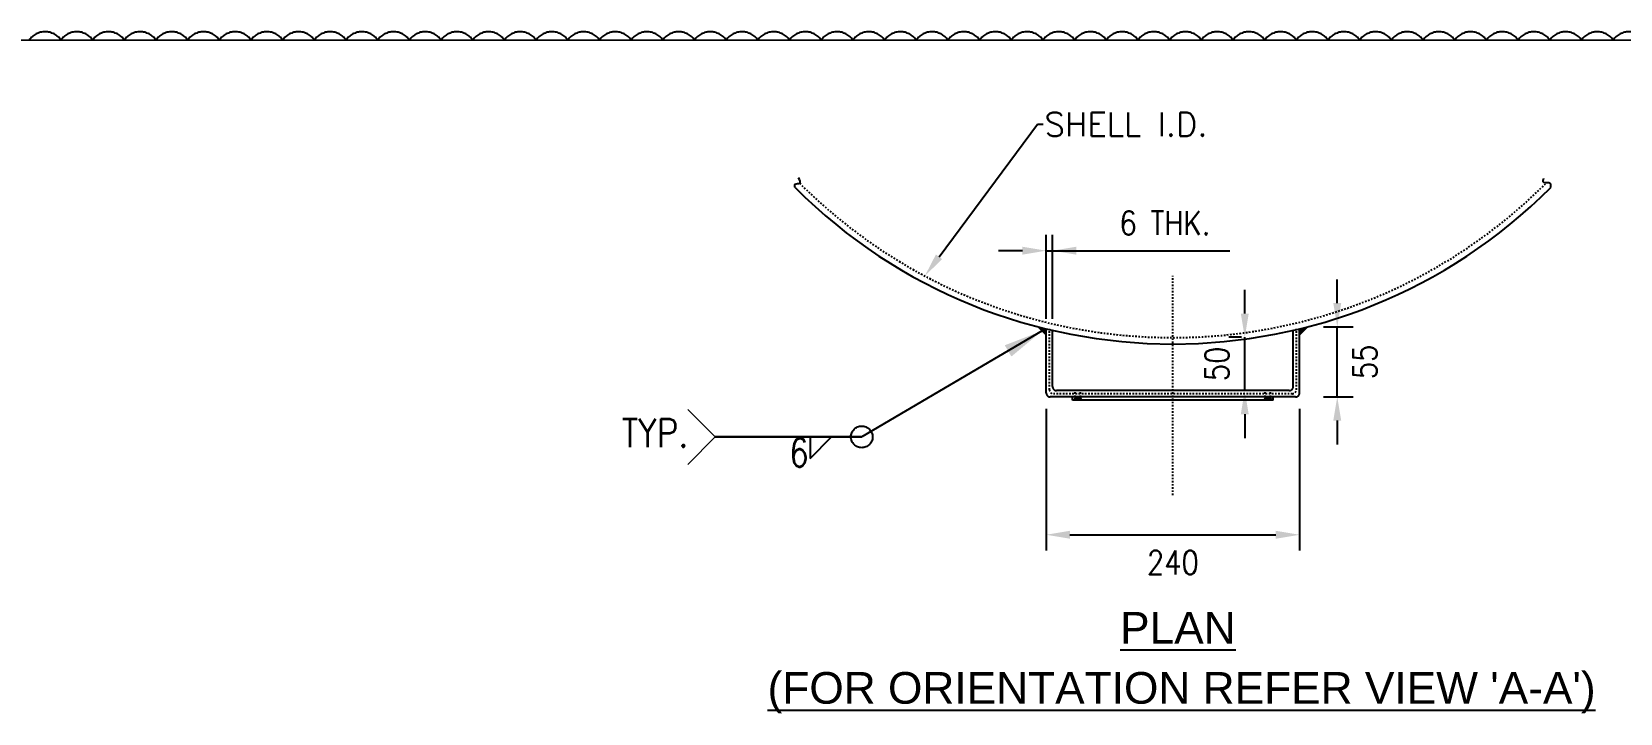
# Model space of a CAD drawing. Header units: inches. Extents: x -100737 to -99065, y -38026 to -37432.
# Drawn here: x -100297.6 to -100197.3, y -37599.1 to -37556 of the extents above; entities that cross this region are included whole.
import ezdxf
from ezdxf import colors
from ezdxf.entities.mleader import LeaderData, LeaderLine
from ezdxf.enums import TextEntityAlignment as Align
from ezdxf.math import Vec2, Vec3

# ---------------------------------------------------------------- set-up
doc = ezdxf.new("R2010")
doc.units = ezdxf.units.IN
doc.header["$LTSCALE"] = 200
doc.header["$MEASUREMENT"] = 0
doc.linetypes.add('CENTER', pattern=[2, 1.25, -0.25, 0.25, -0.25])
doc.linetypes.add('DASHED', pattern=[0.75, 0.5, -0.25])
for name, color, linetype in [('CENTER', 1, 'CENTER'), ('DIMENSION', 8, 'Continuous'), ('EQPT', 6, 'Continuous')]:
    doc.layers.add(name, color=color, linetype=linetype)
doc.layers.add('EQUIPMENT', color=4, linetype='Continuous', lineweight=13)
doc.layers.add('OBJECT', color=7, linetype='Continuous', lineweight=18)
doc.styles.add('ARIAL', font='arial.ttf')
doc.styles.add('ROMANS', font='romans.shx', dxfattribs={"width": 0.85})
doc.styles.add('RS', font='ROMANS.shx', dxfattribs={"width": 0.8})
doc.styles.get("Standard").update_dxf_attribs({"font": 'romans.shx'})
doc.dimstyles.new('VEP-8', dxfattribs={"dimscale": 0, "dimtxt": 2.5, "dimasz": 2.5, "dimexe": 1, "dimexo": 1, "dimgap": 1, "dimtad": 1, "dimdec": 0, "dimlfac": 15, "dimzin": 9, "dimdsep": 46, "dimtxsty": 'ROMANS', "dimcen": 0, "dimclrd": 256, "dimclre": 256, "dimclrt": 3, "dimadec": 0, "dimazin": 2, "dimtfac": 1, "dimtdec": 1, "dimtmove": 0, "dimatfit": 3, "dimfxl": 1, "dimlwd": -1, "dimlwe": -1, "dimarcsym": 1})
doc.dimstyles.new('VEP-8$0', dxfattribs={"dimscale": 0, "dimtxt": 2.5, "dimasz": 2.5, "dimexe": 1, "dimexo": 1, "dimgap": 1, "dimtad": 1, "dimdec": 0, "dimlfac": 15, "dimzin": 9, "dimdsep": 46, "dimtxsty": 'ROMANS', "dimcen": 0, "dimclrd": 256, "dimclre": 256, "dimclrt": 3, "dimadec": 0, "dimazin": 2, "dimtfac": 1, "dimtdec": 1, "dimtmove": 0, "dimatfit": 3, "dimfxl": 1, "dimlwd": -1, "dimlwe": -1, "dimarcsym": 1})

# ---------------------------------------------------------------- blocks, each defined once
blk = doc.blocks.new('*D183')
at = {"layer": 'Defpoints', "color": 0, "transparency": 16777216}
for p in [(-100233.53, -37578.84), (-100217.53, -37578.84), (-100217.53, -37587.8)]:
    blk.add_point(p, dxfattribs=at)
at = {"layer": 'DIMENSION', "transparency": 16777216}
for p, q in [((-100233.53, -37579.84), (-100233.53, -37588.8)), ((-100217.53, -37579.84), (-100217.53, -37588.8)), ((-100232.03, -37587.8), (-100219.03, -37587.8))]:
    blk.add_line(p, q, dxfattribs=at)
for points in [[(-100232.03, -37587.55), (-100232.03, -37588.05), (-100233.53, -37587.8)], [(-100219.03, -37588.05), (-100219.03, -37587.55), (-100217.53, -37587.8)]]:
    blk.add_solid(points, dxfattribs=at)
at = {"layer": 'DIMENSION', "color": 3, "linetype": 'DASHED', "ltscale": 10, "transparency": 16777216, "insert": (-100225.53, -37589.55), "char_height": 1.5, "attachment_point": 5, "style": 'ROMANS'}
blk.add_mtext('240', dxfattribs=at)
blk = doc.blocks.new('*D189')
at = {"layer": 'Defpoints', "color": 0, "transparency": 16777216}
for p in [(-100220.99, -37575.33), (-100220.2, -37575.33), (-100220.2, -37578.69)]:
    blk.add_point(p, dxfattribs=at)
at = {"layer": 'DIMENSION', "transparency": 16777216}
for p, q in [((-100220.99, -37573.83), (-100220.99, -37572.33)), ((-100221.2, -37575.33), (-100221.99, -37575.33)), ((-100220.99, -37578.69), (-100220.99, -37575.33)), ((-100221.2, -37578.69), (-100221.99, -37578.69)), ((-100220.99, -37580.19), (-100220.99, -37581.69))]:
    blk.add_line(p, q, dxfattribs=at)
for points in [[(-100221.24, -37573.83), (-100220.74, -37573.83), (-100220.99, -37575.33)], [(-100220.74, -37580.19), (-100221.24, -37580.19), (-100220.99, -37578.69)]]:
    blk.add_solid(points, dxfattribs=at)
at = {"layer": 'DIMENSION', "color": 3, "linetype": 'DASHED', "ltscale": 10, "transparency": 16777216, "insert": (-100222.74, -37577.01), "char_height": 1.5, "attachment_point": 5, "rotation": 90, "style": 'ROMANS'}
blk.add_mtext('50', dxfattribs=at)
blk = doc.blocks.new('*D190')
at = {"layer": 'Defpoints', "color": 0, "transparency": 16777216}
for p in [(-100217.02, -37574.67), (-100215.15, -37574.67), (-100217.02, -37579.09)]:
    blk.add_point(p, dxfattribs=at)
at = {"layer": 'DIMENSION', "transparency": 16777216}
for p, q in [((-100215.15, -37573.17), (-100215.15, -37571.67)), ((-100216.02, -37574.67), (-100214.15, -37574.67)), ((-100215.15, -37579.09), (-100215.15, -37574.67)), ((-100216.02, -37579.09), (-100214.15, -37579.09)), ((-100215.15, -37580.59), (-100215.15, -37582.09))]:
    blk.add_line(p, q, dxfattribs=at)
for points in [[(-100215.4, -37573.17), (-100214.9, -37573.17), (-100215.15, -37574.67)], [(-100214.9, -37580.59), (-100215.4, -37580.59), (-100215.15, -37579.09)]]:
    blk.add_solid(points, dxfattribs=at)
at = {"layer": 'DIMENSION', "color": 3, "linetype": 'DASHED', "ltscale": 10, "transparency": 16777216, "insert": (-100213.4, -37576.88), "char_height": 1.5, "attachment_point": 5, "rotation": 90, "style": 'ROMANS'}
blk.add_mtext('55', dxfattribs=at)
blk = doc.blocks.new('*D191')
at = {"layer": 'Defpoints', "color": 0, "transparency": 16777216}
for p in [(-100233.13, -37569.86), (-100233.53, -37575.17), (-100233.13, -37575.17)]:
    blk.add_point(p, dxfattribs=at)
at = {"layer": 'DIMENSION', "transparency": 16777216}
for p, q in [((-100233.53, -37574.17), (-100233.53, -37568.86)), ((-100233.13, -37574.17), (-100233.13, -37568.86)), ((-100235.03, -37569.86), (-100236.53, -37569.86)), ((-100233.53, -37569.86), (-100233.13, -37569.86)), ((-100233.13, -37569.86), (-100221.93, -37569.86)), ((-100231.63, -37569.86), (-100230.13, -37569.86))]:
    blk.add_line(p, q, dxfattribs=at)
for points in [[(-100235.03, -37570.11), (-100235.03, -37569.61), (-100233.53, -37569.86)], [(-100231.63, -37569.61), (-100231.63, -37570.11), (-100233.13, -37569.86)]]:
    blk.add_solid(points, dxfattribs=at)
at = {"layer": 'DIMENSION', "color": 3, "linetype": 'DASHED', "ltscale": 10, "transparency": 16777216, "insert": (-100226.03, -37568.11), "char_height": 1.5, "attachment_point": 5, "style": 'ROMANS'}
blk.add_mtext('6 THK.', dxfattribs=at)

msp = doc.modelspace()

# ---------------------------------------------------------------- hatches: boundary and pattern name
at = {"layer": 'DIMENSION', "linetype": 'DASHED'}
h = msp.add_hatch(dxfattribs=at)
h.set_pattern_fill('ANSI37', color=5, scale=0.066667)
h.set_pattern_definition([(45, (-477.573885, 67.803077), (-0.0058925565099, 0.0058925565099), []), (135, (-477.573885, 67.803077), (-0.0058925565099, -0.0058925565099), [])])
h.paths.add_polyline_path([(-100234.03, -37574.668), (-100233.526, -37575.171), (-100233.526, -37574.795, -0.0038471)])
h.paths.add_polyline_path([(-100217.526, -37575.171), (-100217.023, -37574.668, -0.0038471), (-100217.526, -37574.795)])

# ---------------------------------------------------------------- linework, layer by layer
at = {"layer": 'CENTER', "linetype": 'CENTER', "ltscale": 0.0001}
for p, q in [((-100225.526, -37585.297), (-100225.526, -37571.452)), ((-100233.326, -37578.637), (-100233.326, -37574.795)), ((-100217.726, -37578.637), (-100217.726, -37574.795)), ((-100217.98, -37578.89), (-100233.073, -37578.89))]:
    msp.add_line(p, q, dxfattribs=at)
for centre, start, end in [((-100233.073, -37578.637), 180, 270), ((-100217.98, -37578.637), 270, 0)]:
    msp.add_arc(centre, 0.253, start, end, dxfattribs=at)
at = {"layer": 'DIMENSION'}
for p, q in [((-100309.817, -37556.553), (-100182.976, -37556.55, 0.085)), ((-100254.426, -37581.618), (-100245.171, -37581.618))]:
    msp.add_line(p, q, dxfattribs=at)
at = {"layer": 'DIMENSION', "color": 0, "linetype": 'DASHED', "ltscale": 10}
for p, q in [((-100233.526, -37575.171), (-100234.03, -37574.668)), ((-100217.526, -37575.171), (-100217.023, -37574.668))]:
    msp.add_line(p, q, dxfattribs=at)
at = {"layer": 'DIMENSION', "color": 150, "linetype": 'DASHED', "ltscale": 10}
for p, q in [((-100233.526, -37578.837), (-100233.526, -37574.795)), ((-100233.126, -37578.437), (-100233.126, -37574.89)), ((-100217.926, -37578.437), (-100217.926, -37574.89)), ((-100217.526, -37578.837), (-100217.526, -37574.795)), ((-100217.779, -37579.09), (-100233.273, -37579.09)), ((-100218.18, -37578.69), (-100232.873, -37578.69))]:
    msp.add_line(p, q, dxfattribs=at)
at = {"layer": 'DIMENSION', "color": 2, "linetype": 'DASHED', "ltscale": 10}
for p, q in [((-100231.86, -37579.29), (-100231.86, -37579.09)), ((-100219.192, -37579.29), (-100231.86, -37579.29)), ((-100219.192, -37579.29), (-100219.192, -37579.09))]:
    msp.add_line(p, q, dxfattribs=at)
at = {"layer": 'DIMENSION', "color": 6, "linetype": 'DASHED'}
for p, q in [((-100231.695, -37579.195), (-100231.758, -37579.29)), ((-100231.695, -37579.099), (-100231.695, -37579.195)), ((-100231.358, -37579.195), (-100231.695, -37579.195)), ((-100231.358, -37579.099), (-100231.358, -37579.195)), ((-100231.358, -37579.195), (-100231.295, -37579.29)), ((-100219.694, -37579.195), (-100219.758, -37579.29)), ((-100219.694, -37579.099), (-100219.694, -37579.195)), ((-100219.694, -37579.195), (-100219.358, -37579.195)), ((-100219.358, -37579.099), (-100219.358, -37579.195)), ((-100219.358, -37579.195), (-100219.294, -37579.29))]:
    msp.add_line(p, q, dxfattribs=at)
at = {"layer": 'DIMENSION', "color": 6, "linetype": 'DASHED', "ltscale": 1e-05}
for p, q in [((-100231.695, -37579.099), (-100231.695, -37578.69)), ((-100231.358, -37579.099), (-100231.358, -37578.69)), ((-100219.694, -37579.099), (-100219.694, -37578.69)), ((-100219.358, -37579.099), (-100219.358, -37578.69))]:
    msp.add_line(p, q, dxfattribs=at)
at = {"layer": 'DIMENSION', "color": 7, "linetype": 'DASHED'}
for p, q in [((-100248.436, -37582.981), (-100247.074, -37581.618)), ((-100248.436, -37581.618), (-100248.436, -37582.981))]:
    msp.add_line(p, q, dxfattribs=at)
at = {"layer": 'DIMENSION', "color": 6, "linetype": 'DASHED', "ltscale": 10}
msp.add_lwpolyline([(-100297.731, -37556.553, -0.5206), (-100295.731, -37556.553, -0.5206), (-100293.731, -37556.553, -0.5206), (-100291.731, -37556.553, -0.5206), (-100289.731, -37556.553, -0.5206), (-100287.731, -37556.553, -0.5206), (-100285.731, -37556.553, -0.5206), (-100283.731, -37556.553, -0.5206), (-100281.731, -37556.553, -0.5206), (-100279.731, -37556.553, -0.5206), (-100277.731, -37556.553, -0.5206), (-100275.731, -37556.553, -0.5206), (-100273.731, -37556.553, -0.5206), (-100271.731, -37556.553, -0.5206), (-100269.731, -37556.553, -0.5206), (-100267.731, -37556.553, -0.5206), (-100265.731, -37556.553, -0.5206), (-100263.731, -37556.553, -0.5206), (-100261.731, -37556.553, -0.5206), (-100259.731, -37556.553, -0.5206), (-100257.731, -37556.553, -0.5206), (-100255.731, -37556.553, -0.5206), (-100253.731, -37556.553, -0.5206), (-100251.731, -37556.553, -0.5206), (-100249.731, -37556.553, -0.5206), (-100247.731, -37556.553, -0.5206), (-100245.731, -37556.553, -0.5206), (-100243.731, -37556.553, -0.5206), (-100241.731, -37556.553, -0.5206), (-100239.731, -37556.553, -0.5206), (-100237.731, -37556.553, -0.5206), (-100235.731, -37556.553, -0.5206), (-100233.731, -37556.553, -0.5206), (-100231.731, -37556.553, -0.5206), (-100229.731, -37556.553, -0.5206), (-100227.731, -37556.553, -0.5206), (-100225.731, -37556.553, -0.5206), (-100223.731, -37556.553, -0.5206), (-100221.731, -37556.553, -0.5206), (-100219.731, -37556.553, -0.5206), (-100217.731, -37556.553, -0.5206), (-100215.731, -37556.553, -0.5206), (-100213.731, -37556.553, -0.5206), (-100211.731, -37556.553, -0.5206), (-100209.731, -37556.553, -0.5206), (-100207.731, -37556.553, -0.5206), (-100205.731, -37556.553, -0.5206), (-100203.731, -37556.553, -0.5206), (-100201.731, -37556.553, -0.5206), (-100199.731, -37556.553, -0.5206), (-100197.731, -37556.553, -0.5206), (-100195.731, -37556.553, -0.5206)], format="xyb", dxfattribs=at)
at = {"layer": 'DIMENSION', "color": 0, "linetype": 'DASHED'}
msp.add_circle((-100245.171, -37581.618), 0.683, dxfattribs=at)
at = {"layer": 'DIMENSION', "linetype": 'DASHED', "ltscale": 0.0001}
msp.add_arc((-100225.531, -37542.02, 2.552), 33.333, 225.01032, 315, dxfattribs=at)
at = {"layer": 'DIMENSION', "color": 0, "linetype": 'DASHED'}
msp.add_arc((-100225.526, -37542.024), 33.733, 225.00001, 315, dxfattribs=at)
at = {"layer": 'DIMENSION', "color": 150, "linetype": 'DASHED', "ltscale": 10}
for centre, start, end in [((-100232.873, -37578.437), 180, 270), ((-100218.18, -37578.437), 270, 0), ((-100233.273, -37578.837), 180, 270), ((-100217.779, -37578.837), 270, 0)]:
    msp.add_arc(centre, 0.253, start, end, dxfattribs=at)
at = {"layer": 'DIMENSION'}
for points in [[(-100249.379, -37565.877), (-100249.381, -37565.653), (-100249.085, -37565.595), (-100249.158, -37565.261)], [(-100201.673, -37565.877), (-100201.701, -37565.61), (-100202.117, -37565.551), (-100202.109, -37565.268)]]:
    msp.add_spline(points, degree=3, dxfattribs=at)
at = {"layer": 'EQUIPMENT', "color": 8, "lineweight": 15, "ltscale": 75}
for p in [(-100256.16, -37579.884), (-100256.16, -37583.352)]:
    msp.add_line(p, (-100254.426, -37581.618), dxfattribs=at)

# ---------------------------------------------------------------- texts
at = {"layer": 'EQPT', "style": 'ARIAL'}
for s, p in [('%%UPLAN', (-100225.212, -37594.676, 7.706)), ("%%U(FOR ORIENTATION REFER VIEW 'A-A')", (-100224.977, -37598.47, 7.706))]:
    msp.add_text(s, height=2, dxfattribs=at).set_placement(p, align=Align.CENTER)
at = {"layer": 'OBJECT', "color": 3, "lineweight": 15, "style": 'RS', "width": 0.85}
msp.add_text('TYP.', height=1.7795, dxfattribs=at).set_placement((-100260.327, -37582.261))
at = {"layer": 'OBJECT', "color": 3, "lineweight": 15, "insert": (-100249.738, -37581.723), "char_height": 1.779, "width": 1.48425, "attachment_point": 1, "style": 'RS'}
msp.add_mtext('6', dxfattribs=at)

# ---------------------------------------------------------------- dimensions: what is measured, and where the dimension line sits
at = {"layer": 'DIMENSION', "color": 0, "linetype": 'DASHED'}
dim = msp.add_linear_dim(base=(-100233.126, -37569.856), p1=(-100233.526, -37575.171), p2=(-100233.126, -37575.171), text='<> THK.', dimstyle='VEP-8$0', override={"dimscale": 1, "dimtxt": 1.5, "dimasz": 1.5, "dimtad": 2, "dimdec": 0, "dimtxsty": 'ROMANS', "dimtfill": 0}, dxfattribs=at)
dim.commit()
dim.dimension.update_dxf_attribs({"geometry": '*D191', "text_midpoint": (-100226.03, -37569.856), "dimtype": 160})
dim = msp.add_linear_dim(base=(-100220.99, -37575.335), p1=(-100220.203, -37578.69), p2=(-100220.203, -37575.335), angle=90, dimstyle='VEP-8$0', override={"dimscale": 1, "dimtxt": 1.5, "dimasz": 1.5, "dimtad": 2, "dimdec": 0}, dxfattribs=at)
dim.commit()
dim.dimension.update_dxf_attribs({"geometry": '*D189', "text_midpoint": (-100220.99, -37577.012), "dimtype": 160})
dim = msp.add_linear_dim(base=(-100215.154, -37574.668), p1=(-100217.023, -37579.09), p2=(-100217.023, -37574.668), angle=90, text='55', dimstyle='VEP-8$0', override={"dimscale": 1, "dimtxt": 1.5, "dimasz": 1.5, "dimtad": 2, "dimdec": 0, "dimtxsty": 'ROMANS', "dimtfill": 0}, dxfattribs=at)
dim.commit()
dim.dimension.update_dxf_attribs({"geometry": '*D190', "text_midpoint": (-100215.154, -37576.879), "dimtype": 160})
dim = msp.add_linear_dim(base=(-100217.526, -37587.8), p1=(-100233.526, -37578.837), p2=(-100217.526, -37578.837), dimstyle='VEP-8$0', override={"dimscale": 1, "dimtxt": 1.5, "dimasz": 1.5, "dimtad": 2, "dimdec": 0}, dxfattribs=at)
dim.commit()
dim.dimension.update_dxf_attribs({"geometry": '*D183', "text_midpoint": (-100225.526, -37587.8), "dimtype": 160})

# ---------------------------------------------------------------- leaders
at = {"layer": 'DIMENSION'}
msp.add_leader([(-100233.778, -37574.92), (-100245.171, -37581.618), (-100254.426, -37581.618)], dimstyle='VEP-8', override={"dimscale": 1}, dxfattribs=at)
at = {"layer": 'DIMENSION', "color": 3}
ml = msp.add_multileader_mtext('Standard', dxfattribs=at)
ml.set_content('SHELL I.D.', color=3)
ml.set_leader_properties()
ml.build(insert=Vec2(0, 0))
ml.multileader.update_dxf_attribs({"dogleg_length": 0.36, "arrow_head_size": 1.5})
ctx = ml.context
ctx.base_point, ctx.char_height, ctx.arrow_head_size, ctx.landing_gap_size, ctx.plane_origin = Vec3(-100233.717, -37561.878, 2.552), 1.5, 1.5, 0.09, Vec3(-15.426, 13.775, 2.552)
notes = []
notes.append((ctx, [(0, (1, 1, 0), (-100234.077, -37561.878, 2.552), (1, 0), 0.36, [(0, [(-100241.185, -37571.448, 2.552)], 0, [])])]))
ctx.mtext.insert, ctx.mtext.width = Vec3(-100233.627, -37561.128, 2.552), 22.13975
for ctx, leaders in notes:
    for number, flags, end, landing, length, lines in leaders:
        leader = LeaderData()
        leader.index, (leader.has_last_leader_line, leader.has_dogleg_vector, leader.attachment_direction) = number, flags
        leader.last_leader_point, leader.dogleg_vector, leader.dogleg_length = Vec3(end), Vec3(landing), length
        for number, points, colour, breaks in lines:
            line = LeaderLine()
            line.index, line.vertices, line.color, line.breaks = number, Vec3.list(points), colors.encode_raw_color(colour), breaks
            leader.lines.append(line)
        ctx.leaders.append(leader)

doc.saveas('drawing.dxf')
